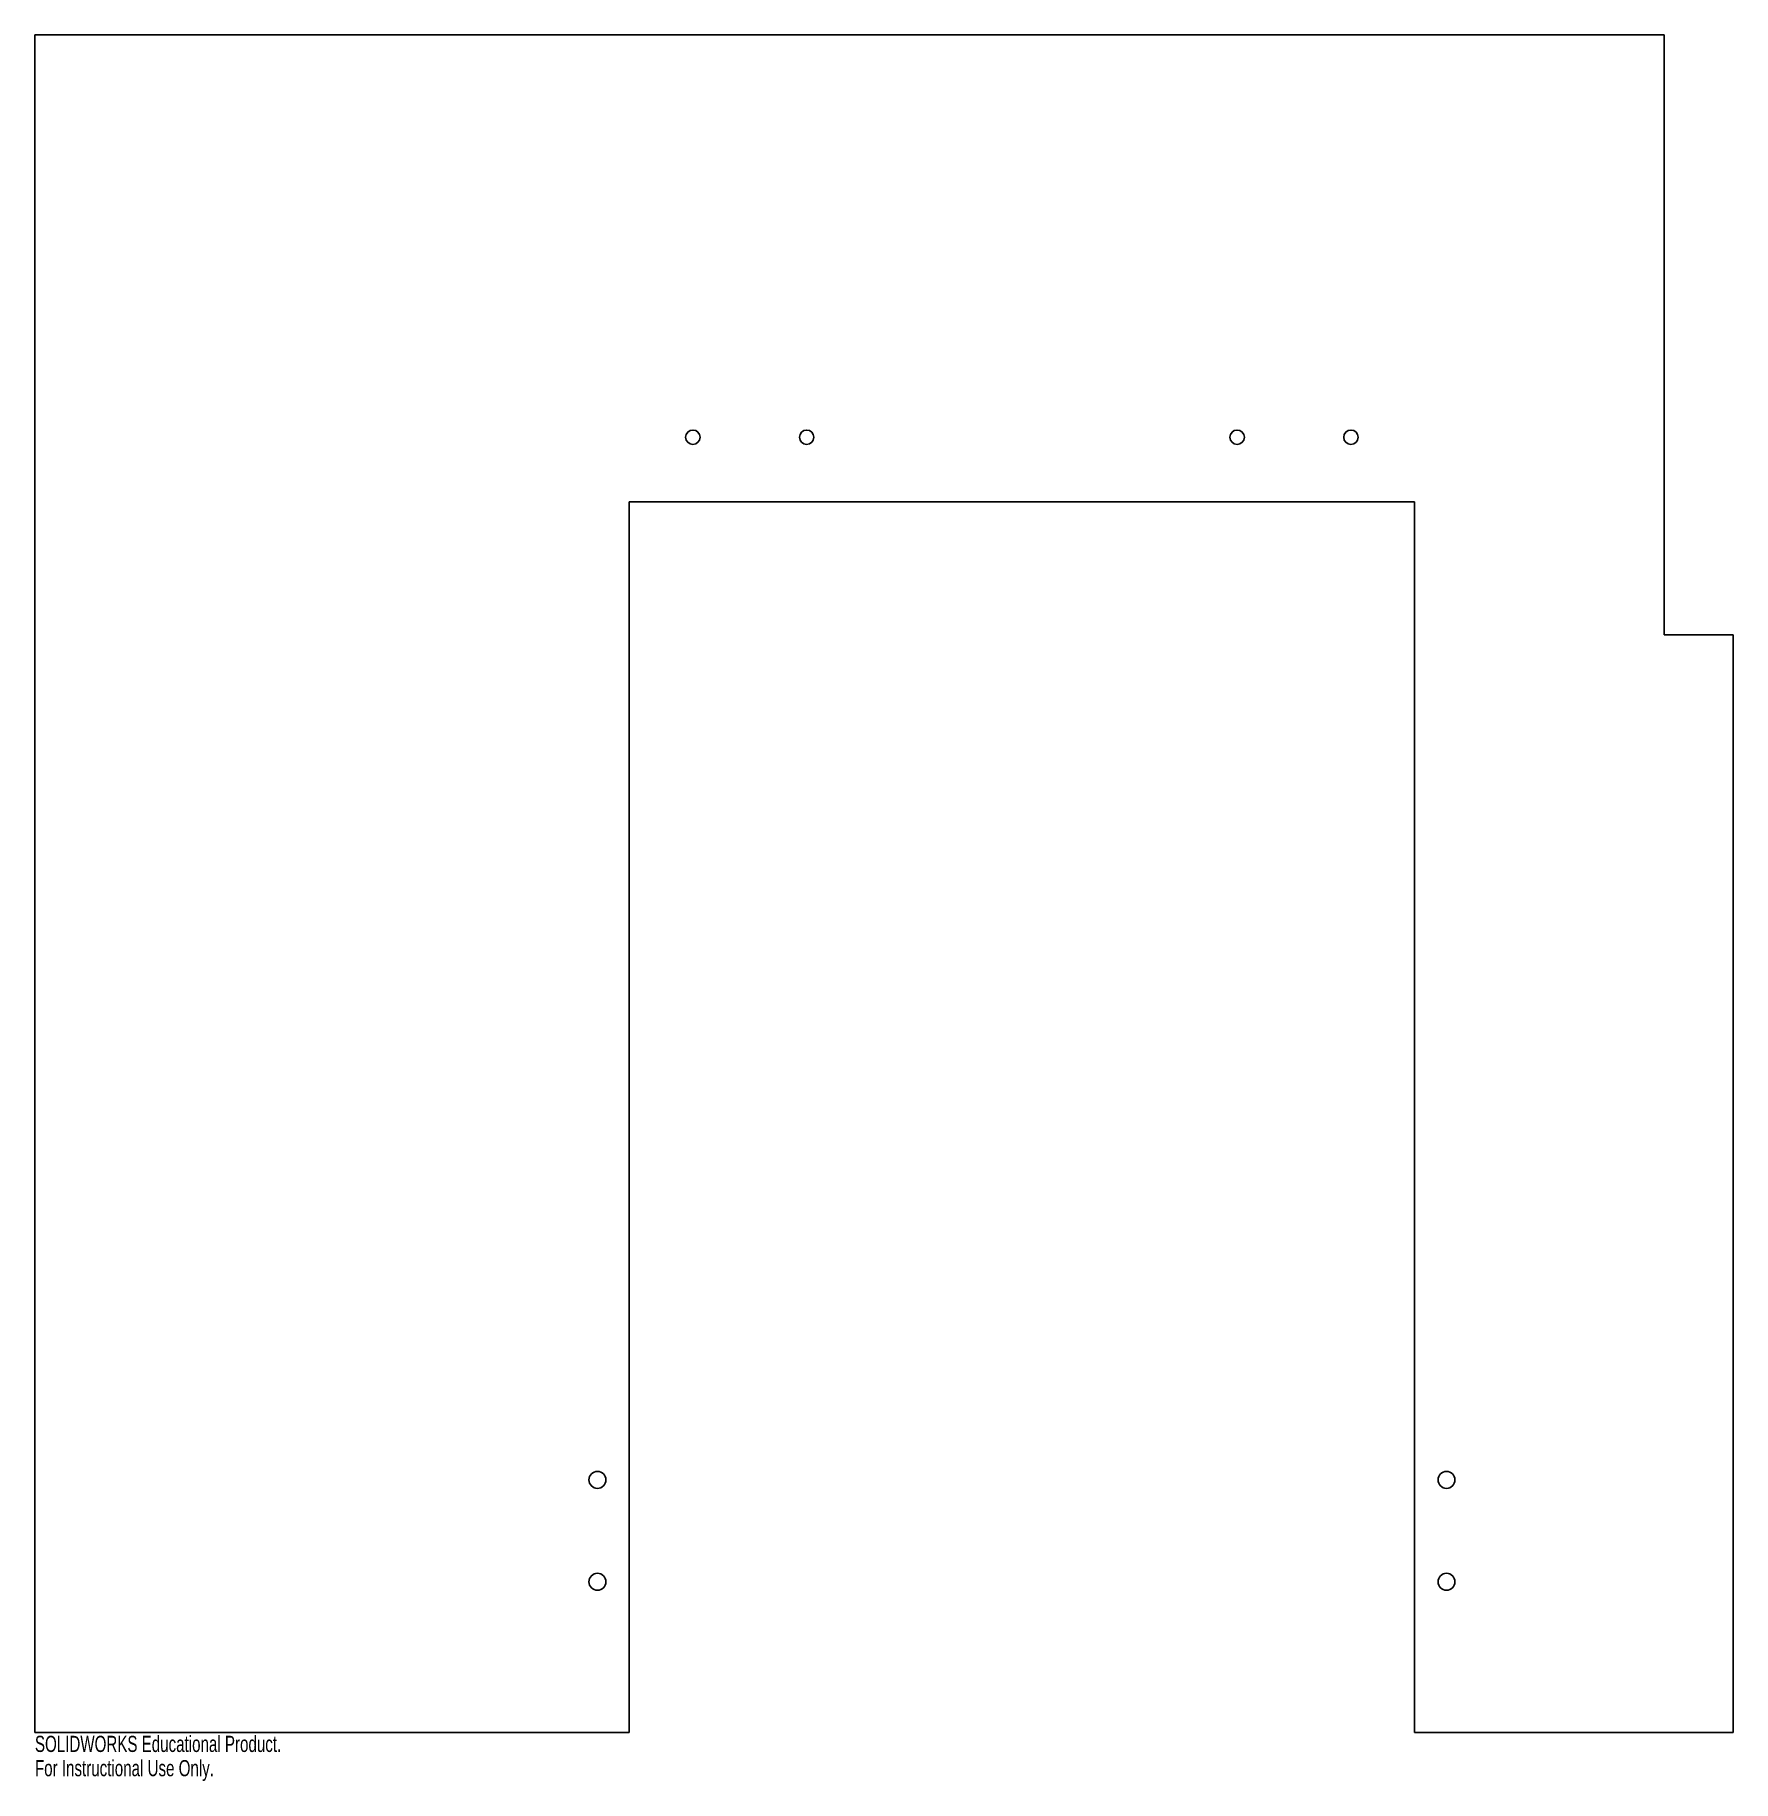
# Model space of a CAD drawing. Header units: inches. Extents: x -20 to 0, y -0.6 to 20.
import ezdxf

# ---------------------------------------------------------------- set-up
doc = ezdxf.new("R2010")
doc.units = ezdxf.units.IN
doc.header["$MEASUREMENT"] = 0
doc.styles.add('SLDTEXTSTYLE0', font='TXT', dxfattribs={"width": 0.7})

msp = doc.modelspace()

# ---------------------------------------------------------------- linework, layer by layer
at = {"color": 7, "linetype": 'Continuous', "lineweight": 25}
for p, q in [((-20, 20), (-0.812, 20)), ((-20, 0), (-20, 20)), ((-0.812, 20), (-0.812, 12.931)), ((-13, 14.5), (-13, 0)), ((-3.75, 14.5), (-13, 14.5)), ((-3.75, 0), (-3.75, 14.5)), ((-0.812, 12.931), (0, 12.931)), ((0, 12.931), (0, 0)), ((-13, 0), (-20, 0)), ((0, 0), (-3.75, 0))]:
    msp.add_line(p, q, dxfattribs=at)
for centre, radius in [((-12.251, 15.26), 0.085), ((-10.911, 15.26), 0.085), ((-5.841, 15.26), 0.085), ((-4.501, 15.26), 0.085), ((-13.375, 2.975), 0.1), ((-3.375, 2.975), 0.1), ((-13.375, 1.775), 0.1), ((-3.375, 1.775), 0.1)]:
    msp.add_circle(centre, radius, dxfattribs=at)

# ---------------------------------------------------------------- texts
at = {"color": 7, "linetype": 'Continuous', "char_height": 0.1903, "attachment_point": 1, "style": 'SLDTEXTSTYLE0'}
for s, insert in [('SOLIDWORKS Educational Product.', (-20, -0.04)), ('For Instructional Use Only.', (-20, -0.326))]:
    msp.add_mtext(s, dxfattribs=dict(at, insert=insert))

doc.saveas('drawing.dxf')
